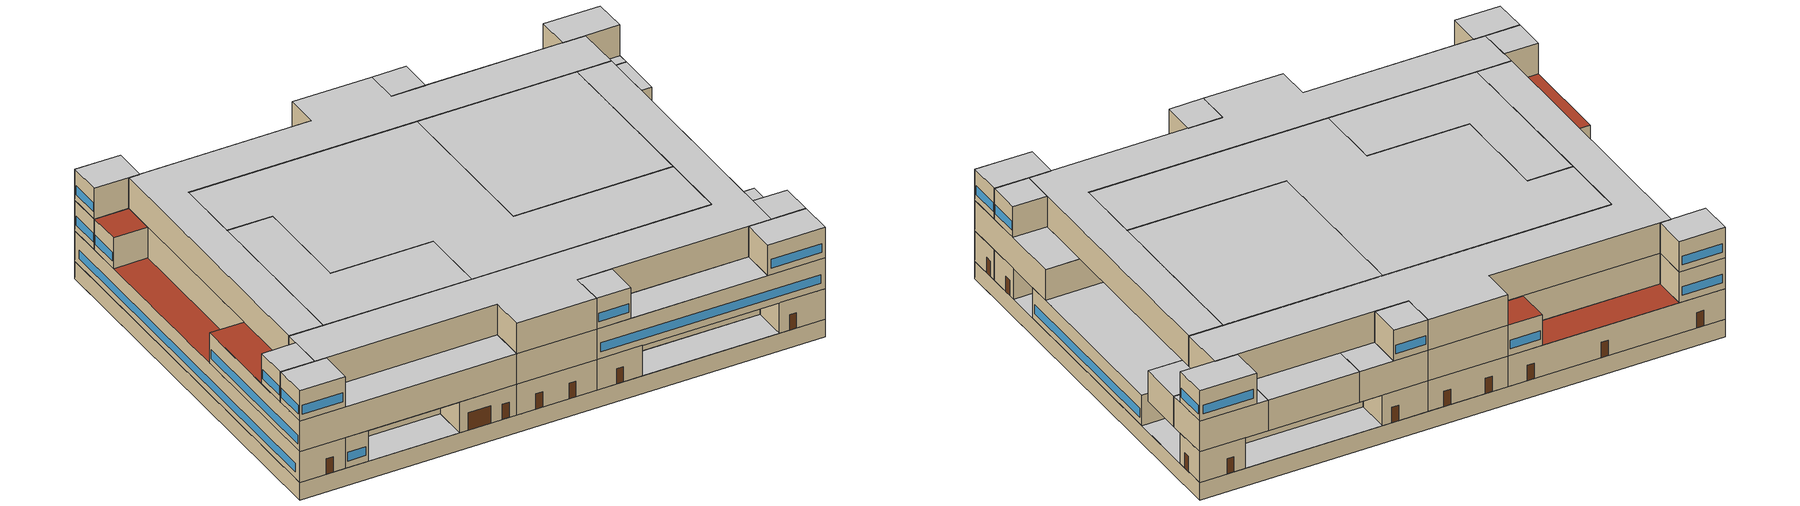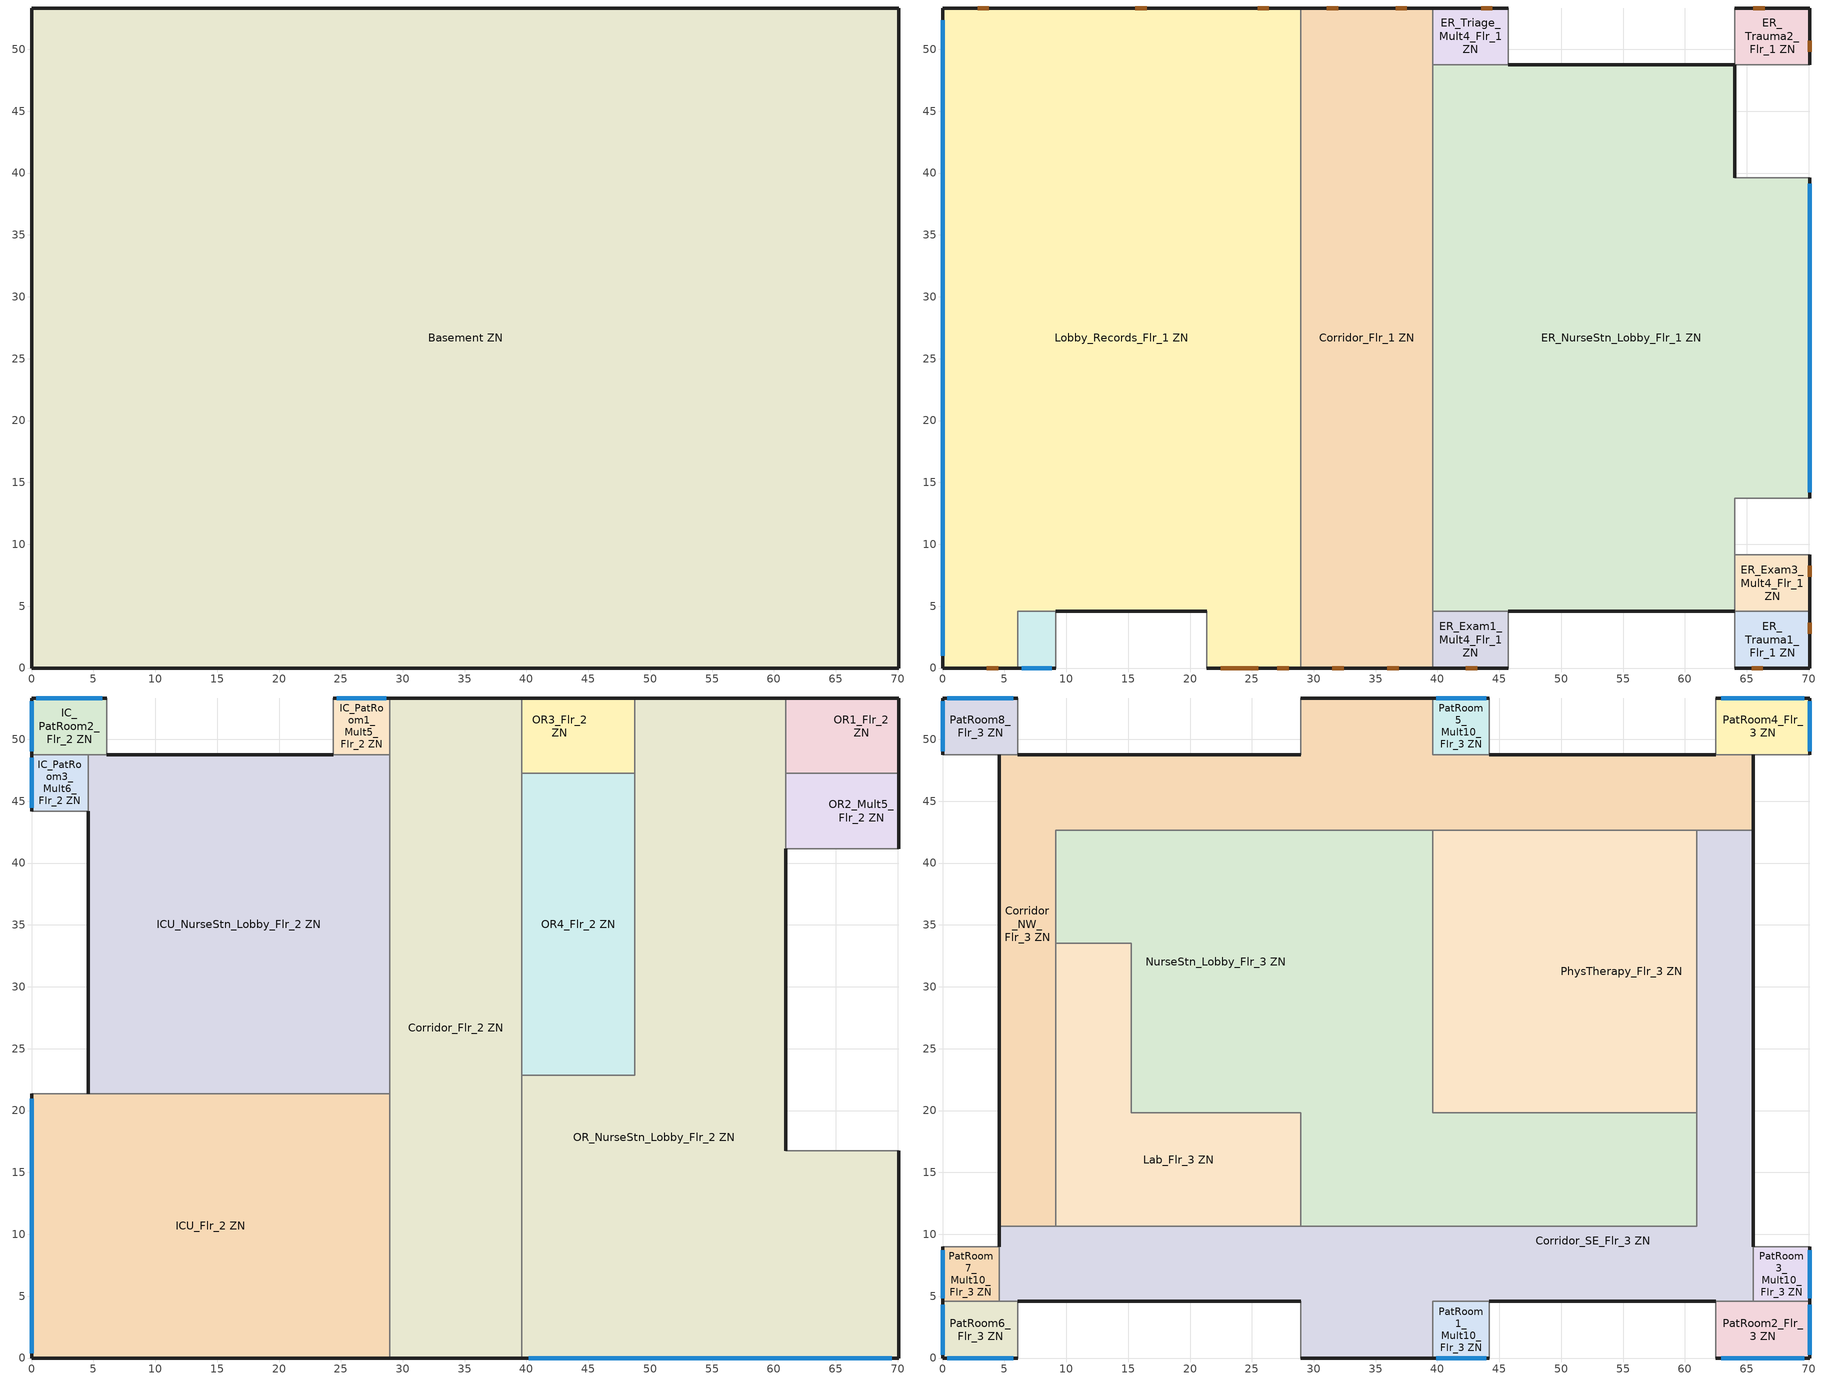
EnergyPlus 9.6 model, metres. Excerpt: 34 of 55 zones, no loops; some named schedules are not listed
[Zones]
Basement ZN
 floor ground (Basement Floor construction): 70.1,53.34 70.1,0 0,0 0,53.34 z-2.44
 wall ground (Basement Wall C-Factor 6.47 Height 2.44): 70.1,0 70.1,53.34 0,53.34 0,0 70.1,0 z-2.44:0
 ceiling adiabatic (Floor Adiabatic construction): 39.62,0 39.62,53.34 28.96,53.34 28.96,0 z0; 70.1,9.14 70.1,13.72 64.01,13.72 64.01,9.14 z0; 70.1,39.62 70.1,48.77 64.01,48.77 64.01,39.62 z0; 70.1,48.77 70.1,53.34 64.01,53.34 64.01,48.77 z0; 64.01,48.77 64.01,53.34 45.72,53.34 45.72,48.77 z0; 45.72,48.77 45.72,53.34 39.62,53.34 39.62,48.77 z0; 28.96,0 28.96,53.34 0,53.34 0,0 6.1,0 6.1,4.57 21.34,4.57 21.34,0 z0; 9.14,0 9.14,4.57 6.1,4.57 6.1,0 z0; 21.34,0 21.34,4.57 9.14,4.57 9.14,0 z0; 64.01,4.57 64.01,13.72 70.1,13.72 70.1,39.62 64.01,39.62 64.01,48.77 39.62,48.77 39.62,4.57 z0; 45.72,0 45.72,4.57 39.62,4.57 39.62,0 z0; 64.01,0 64.01,4.57 45.72,4.57 45.72,0 z0; 70.1,0 70.1,4.57 64.01,4.57 64.01,0 z0; 70.1,4.57 70.1,9.14 64.01,9.14 64.01,4.57 z0
Corridor_Flr_1 ZN
 floor adiabatic (Floor Adiabatic construction): 39.62,53.34 39.62,0 28.96,0 28.96,53.34 z0
 wall outside (Typical Insulated Exterior Mass Wall R-8.13): 39.62,53.34 28.96,53.34 / 28.96,0 39.62,0 z0:4.27
 wall to Lobby_Records_Flr_1 ZN (Typical Interior Wall): 28.96,53.34 28.96,15.24 28.96,0 z0:4.27
 wall to ER_Exam1_Mult4_Flr_1 ZN (Typical Interior Wall): 39.62,0 39.62,4.57 z0:4.27
 wall to ER_Triage_Mult4_Flr_1 ZN (Typical Interior Wall): 39.62,48.77 39.62,53.34 z0:4.27
 wall to ER_NurseStn_Lobby_Flr_1 ZN (Typical Interior Wall): 39.62,4.57 39.62,48.77 z0:4.27
 door (Typical Insulated Metal Door R-1.43): 37.53,53.34 36.62,53.34 / 31.97,53.34 31.05,53.34 / 31.5,0 32.41,0 / 35.95,0 36.87,0 z0:2.13
ER_Exam1_Mult4_Flr_1 ZN
 floor adiabatic (Floor Adiabatic construction): 45.72,4.57 45.72,0 39.62,0 39.62,4.57 z0
 wall outside (Typical Insulated Exterior Mass Wall R-8.13): 39.62,0 45.72,0 z0:4.27
 wall adiabatic (Wall Adiabatic construction): 45.72,0 45.72,4.57 z0:4.27
 wall to ER_NurseStn_Lobby_Flr_1 ZN (Typical Interior Wall): 45.72,4.57 39.62,4.57 z0:4.27
 door (Typical Insulated Metal Door R-1.43): 42.29,0 43.2,0 z0:2.13
ER_Exam3_Mult4_Flr_1 ZN
 floor adiabatic (Floor Adiabatic construction): 70.1,9.14 70.1,4.57 64.01,4.57 64.01,9.14 z0
 wall outside (Typical Insulated Exterior Mass Wall R-8.13): 70.1,4.57 70.1,9.14 z0:4.27
 wall adiabatic (Wall Adiabatic construction): 70.1,9.14 64.01,9.14 z0:4.27
 wall to ER_Trauma1_Flr_1 ZN (Typical Interior Wall): 64.01,4.57 70.1,4.57 z0:4.27
 wall to ER_NurseStn_Lobby_Flr_1 ZN (Typical Interior Wall): 64.01,9.14 64.01,4.57 z0:4.27
 door (Typical Insulated Metal Door R-1.43): 70.1,7.36 70.1,8.27 z0:2.13
ER_NurseStn_Lobby_Flr_1 ZN
 floor adiabatic (Floor Adiabatic construction): 64.01,48.77 64.01,39.62 70.1,39.62 70.1,13.72 64.01,13.72 64.01,4.57 39.62,4.57 39.62,48.77 z0
 wall outside (Typical Insulated Exterior Mass Wall R-8.13): 70.1,13.72 70.1,39.62 / 64.01,39.62 64.01,48.77 45.72,48.77 / 45.72,4.57 64.01,4.57 z0:4.27
 wall to ER_Triage_Mult4_Flr_1 ZN (Typical Interior Wall): 45.72,48.77 39.62,48.77 z0:4.27
 wall adiabatic (Wall Adiabatic construction): 70.1,39.62 64.01,39.62 / 64.01,9.14 64.01,13.72 70.1,13.72 z0:4.27
 window (U 0.62 SHGC 0.25 Dbl Ref-C-H Clr 6mm/6mm Air): 70.1,14.2 70.1,39.14 z0.91:2.13
 ceiling adiabatic (Floor Adiabatic construction): 70.1,16.76 70.1,39.62 64.01,39.62 64.01,41.15 60.96,41.15 60.96,16.76 z4.27
ER_Trauma1_Flr_1 ZN
 floor adiabatic (Floor Adiabatic construction): 70.1,4.57 70.1,0 64.01,0 64.01,4.57 z0
 wall outside (Typical Insulated Exterior Mass Wall R-8.13): 64.01,0 70.1,0 70.1,4.57 z0:4.27
 wall adiabatic (Wall Adiabatic construction): 64.01,4.57 64.01,0 z0:4.27
 door (Typical Insulated Metal Door R-1.43): 70.1,2.76 70.1,3.67 / 65.38,0 66.29,0 z0:2.13
ER_Trauma2_Flr_1 ZN
 floor adiabatic (Floor Adiabatic construction): 70.1,53.34 70.1,48.77 64.01,48.77 64.01,53.34 z0
 wall outside (Typical Insulated Exterior Mass Wall R-8.13): 70.1,48.77 70.1,53.34 64.01,53.34 z0:4.27
 wall adiabatic (Wall Adiabatic construction): 64.01,53.34 64.01,48.77 70.1,48.77 z0:4.27
 door (Typical Insulated Metal Door R-1.43): 70.1,49.79 70.1,50.7 / 66.43,53.34 65.52,53.34 z0:2.13
ER_Triage_Mult4_Flr_1 ZN
 floor adiabatic (Floor Adiabatic construction): 45.72,53.34 45.72,48.77 39.62,48.77 39.62,53.34 z0
 wall outside (Typical Insulated Exterior Mass Wall R-8.13): 45.72,53.34 39.62,53.34 z0:4.27
 wall adiabatic (Wall Adiabatic construction): 45.72,48.77 45.72,53.34 z0:4.27
 door (Typical Insulated Metal Door R-1.43): 44.45,53.34 43.53,53.34 z0:2.13
Lobby_Records_Flr_1 ZN
 floor adiabatic (Floor Adiabatic construction): 28.96,53.34 28.96,0 21.34,0 21.34,4.57 6.1,4.57 6.1,0 0,0 0,53.34 z0
 wall outside (Typical Insulated Exterior Mass Wall R-8.13): 21.34,0 28.96,0 / 28.96,53.34 0,53.34 0,0 6.1,0 / 9.14,4.57 21.34,4.57 z0:4.27
 wall to Office1_Mult4_Flr_1 ZN (Typical Interior Wall): 6.1,0 6.1,4.57 9.14,4.57 z0:4.27
 wall adiabatic (Wall Adiabatic construction): 21.34,4.57 21.34,0 z0:4.27
 window (U 0.62 SHGC 0.25 Dbl Ref-C-H Clr 6mm/6mm Air): 0,52.34 0,1 z0.91:2.13
 door (Typical Insulated Metal Door R-1.43): 3.59,0 4.5,0 / 27.05,0 27.97,0 / 26.37,53.34 25.46,53.34 / 16.51,53.34 15.59,53.34 / 3.75,53.34 2.84,53.34 z0:2.13
 door (Typical Overhead Door R-0.86): 22.48,0 25.53,0 z0:2.44
 roof outside (Typical IEAD Roof - Highly Reflective R-20.83): 4.57,21.34 4.57,44.2 0,44.2 0,21.34 z4.27; 24.38,48.77 24.38,53.34 6.1,53.34 6.1,48.77 z4.27
Office1_Mult4_Flr_1 ZN
 floor adiabatic (Floor Adiabatic construction): 9.14,4.57 9.14,0 6.1,0 6.1,4.57 z0
 wall outside (Typical Insulated Exterior Mass Wall R-8.13): 6.1,0 9.14,0 z0:4.27
 wall adiabatic (Wall Adiabatic construction): 9.14,0 9.14,4.57 z0:4.27
 window (U 0.62 SHGC 0.25 Dbl Ref-C-H Clr 6mm/6mm Air): 6.41,0 8.84,0 z0.91:2.13
Corridor_Flr_2 ZN
 floor to Corridor_Flr_1 ZN (Typical Interior Floor): 39.62,53.34 39.62,0 28.96,0 28.96,53.34 z4.27
 wall outside (Typical Insulated Exterior Mass Wall R-8.13): 39.62,53.34 28.96,53.34 / 28.96,0 39.62,0 z4.27:8.54
 wall to OR4_Flr_2 ZN (Typical Interior Wall): 39.62,22.86 39.62,47.24 z4.27:8.54
 wall to IC_PatRoom1_Mult5_Flr_2 ZN (Typical Interior Wall): 28.96,53.34 28.96,48.77 z4.27:8.54
 wall to OR_NurseStn_Lobby_Flr_2 ZN (Typical Interior Wall): 39.62,0 39.62,22.86 z4.27:8.54
 wall to OR3_Flr_2 ZN (Typical Interior Wall): 39.62,47.24 39.62,53.34 z4.27:8.54
 wall to ICU_NurseStn_Lobby_Flr_2 ZN (Typical Interior Wall): 28.96,48.77 28.96,21.34 z4.27:8.54
 wall to ICU_Flr_2 ZN (Typical Interior Wall): 28.96,21.34 28.96,0 z4.27:8.54
ICU_Flr_2 ZN
 floor to Office1_Mult4_Flr_1 ZN (Typical Interior Floor): 9.14,4.57 9.14,0 6.1,0 6.1,4.57 z4.27
 floor adiabatic (Floor Adiabatic construction): 21.34,4.57 21.34,0 9.14,0 9.14,4.57 z4.27
 floor to Lobby_Records_Flr_1 ZN (Typical Interior Floor): 28.96,21.34 28.96,0 21.34,0 21.34,4.57 6.1,4.57 6.1,0 0,0 0,21.34 z4.27
 wall outside (Typical Insulated Exterior Mass Wall R-8.13): 0,21.34 0,0 28.96,0 z4.27:8.54
 wall to ICU_NurseStn_Lobby_Flr_2 ZN (Typical Interior Wall): 28.96,21.34 4.57,21.34 z4.27:8.54
 wall adiabatic (Wall Adiabatic construction): 4.57,21.34 0,21.34 z4.27:8.54
 window (U 0.62 SHGC 0.25 Dbl Ref-C-H Clr 6mm/6mm Air): 0,20.94 0,0.4 z5.18:6.4
 ceiling adiabatic (Floor Adiabatic construction): 28.96,0 28.96,4.57 6.1,4.57 6.1,0 z8.54
 roof outside (Typical IEAD Roof - Highly Reflective R-20.83): 4.57,8.99 4.57,21.34 0,21.34 0,8.99 z8.54
ICU_NurseStn_Lobby_Flr_2 ZN
 floor to Lobby_Records_Flr_1 ZN (Typical Interior Floor): 28.96,48.77 28.96,21.34 4.57,21.34 4.57,48.77 z4.27
 wall outside (Typical Insulated Exterior Mass Wall R-8.13): 24.38,48.77 6.1,48.77 / 4.57,44.2 4.57,21.34 z4.27:8.54
 wall to IC_PatRoom1_Mult5_Flr_2 ZN (Typical Interior Wall): 28.96,48.77 24.38,48.77 z4.27:8.54
 wall to IC_PatRoom3_Mult6_Flr_2 ZN (Typical Interior Wall): 4.57,48.77 4.57,44.2 z4.27:8.54
 wall to IC_PatRoom2_Flr_2 ZN (Typical Interior Wall): 6.1,48.77 4.57,48.77 z4.27:8.54
IC_PatRoom1_Mult5_Flr_2 ZN
 floor to Lobby_Records_Flr_1 ZN (Typical Interior Floor): 28.96,53.34 28.96,48.77 24.38,48.77 24.38,53.34 z4.27
 wall outside (Typical Insulated Exterior Mass Wall R-8.13): 28.96,53.34 24.38,53.34 z4.27:8.54
 wall adiabatic (Wall Adiabatic construction): 24.38,53.34 24.38,48.77 z4.27:8.54
 window (U 0.62 SHGC 0.25 Dbl Ref-C-H Clr 6mm/6mm Air): 28.68,53.34 24.66,53.34 z5.18:6.4
 roof outside (Typical IEAD Roof - Highly Reflective R-20.83): 28.96,48.77 28.96,53.34 24.38,53.34 24.38,48.77 z8.54
IC_PatRoom2_Flr_2 ZN
 floor to Lobby_Records_Flr_1 ZN (Typical Interior Floor): 6.1,53.34 6.1,48.77 0,48.77 0,53.34 z4.27
 wall outside (Typical Insulated Exterior Mass Wall R-8.13): 6.1,53.34 0,53.34 0,48.77 z4.27:8.54
 wall adiabatic (Wall Adiabatic construction): 6.1,48.77 6.1,53.34 z4.27:8.54
 wall to IC_PatRoom3_Mult6_Flr_2 ZN (Typical Interior Wall): 0,48.77 4.57,48.77 z4.27:8.54
 window (U 0.62 SHGC 0.25 Dbl Ref-C-H Clr 6mm/6mm Air): 5.73,53.34 0.37,53.34 / 0,53.07 0,49.04 z5.18:6.4
IC_PatRoom3_Mult6_Flr_2 ZN
 floor to Lobby_Records_Flr_1 ZN (Typical Interior Floor): 4.57,48.77 4.57,44.2 0,44.2 0,48.77 z4.27
 wall outside (Typical Insulated Exterior Mass Wall R-8.13): 0,48.77 0,44.2 z4.27:8.54
 wall adiabatic (Wall Adiabatic construction): 0,44.2 4.57,44.2 z4.27:8.54
 window (U 0.62 SHGC 0.25 Dbl Ref-C-H Clr 6mm/6mm Air): 0,48.49 0,44.47 z5.18:6.4
 roof outside (Typical IEAD Roof - Highly Reflective R-20.83): 4.57,44.2 4.57,48.77 0,48.77 0,44.2 z8.54
OR1_Flr_2 ZN
 floor to ER_Trauma2_Flr_1 ZN (Typical Interior Floor): 70.1,53.34 70.1,48.77 64.01,48.77 64.01,53.34 z4.27
 floor adiabatic (Floor Adiabatic construction): 70.1,48.77 70.1,47.24 64.01,47.24 64.01,48.77 z4.27; 64.01,53.34 64.01,48.77 60.96,48.77 60.96,53.34 z4.27
 floor to ER_NurseStn_Lobby_Flr_1 ZN (Typical Interior Floor): 64.01,48.77 64.01,47.24 60.96,47.24 60.96,48.77 z4.27
 wall outside (Typical Insulated Exterior Mass Wall R-8.13): 70.1,47.24 70.1,53.34 60.96,53.34 z4.27:8.54
 wall to OR2_Mult5_Flr_2 ZN (Typical Interior Wall): 60.96,47.24 70.1,47.24 z4.27:8.54
 wall to OR_NurseStn_Lobby_Flr_2 ZN (Typical Interior Wall): 60.96,53.34 60.96,47.24 z4.27:8.54
 ceiling adiabatic (Floor Adiabatic construction): 70.1,47.24 70.1,48.77 65.53,48.77 65.53,47.24 z8.54; 62.48,48.77 62.48,53.34 60.96,53.34 60.96,48.77 z8.54
OR2_Mult5_Flr_2 ZN
 floor to ER_NurseStn_Lobby_Flr_1 ZN (Typical Interior Floor): 64.01,47.24 64.01,41.15 60.96,41.15 60.96,47.24 z4.27
 floor adiabatic (Floor Adiabatic construction): 70.1,47.24 70.1,41.15 64.01,41.15 64.01,47.24 z4.27
 wall outside (Typical Insulated Exterior Mass Wall R-8.13): 70.1,41.15 70.1,47.24 z4.27:8.54
 wall adiabatic (Wall Adiabatic construction): 60.96,41.15 70.1,41.15 z4.27:8.54
 wall to OR_NurseStn_Lobby_Flr_2 ZN (Typical Interior Wall): 60.96,47.24 60.96,41.15 z4.27:8.54
 ceiling adiabatic (Floor Adiabatic construction): 70.1,41.15 70.1,47.24 65.53,47.24 65.53,41.15 z8.54
OR3_Flr_2 ZN
 floor to ER_Triage_Mult4_Flr_1 ZN (Typical Interior Floor): 45.72,53.34 45.72,48.77 39.62,48.77 39.62,53.34 z4.27
 floor to ER_NurseStn_Lobby_Flr_1 ZN (Typical Interior Floor): 48.77,48.77 48.77,47.24 39.62,47.24 39.62,48.77 z4.27
 floor adiabatic (Floor Adiabatic construction): 48.77,53.34 48.77,48.77 45.72,48.77 45.72,53.34 z4.27
 wall outside (Typical Insulated Exterior Mass Wall R-8.13): 48.77,53.34 39.62,53.34 z4.27:8.54
 wall to OR_NurseStn_Lobby_Flr_2 ZN (Typical Interior Wall): 48.77,47.24 48.77,53.34 z4.27:8.54
 wall to OR4_Flr_2 ZN (Typical Interior Wall): 39.62,47.24 48.77,47.24 z4.27:8.54
 ceiling adiabatic (Floor Adiabatic construction): 48.77,48.77 48.77,53.34 44.2,53.34 44.2,48.77 z8.54
OR4_Flr_2 ZN
 floor to ER_NurseStn_Lobby_Flr_1 ZN (Typical Interior Floor): 48.77,47.24 48.77,22.86 39.62,22.86 39.62,47.24 z4.27
 wall to OR_NurseStn_Lobby_Flr_2 ZN (Typical Interior Wall): 39.62,22.86 48.77,22.86 48.77,47.24 z4.27:8.54
OR_NurseStn_Lobby_Flr_2 ZN
 floor to ER_Exam3_Mult4_Flr_1 ZN (Typical Interior Floor): 70.1,9.14 70.1,4.57 64.01,4.57 64.01,9.14 z4.27
 floor to ER_Trauma1_Flr_1 ZN (Typical Interior Floor): 70.1,4.57 70.1,0 64.01,0 64.01,4.57 z4.27
 floor to ER_NurseStn_Lobby_Flr_1 ZN (Typical Interior Floor): 60.96,48.77 60.96,16.76 70.1,16.76 70.1,13.72 64.01,13.72 64.01,4.57 39.62,4.57 39.62,22.86 48.77,22.86 48.77,48.77 z4.27
 floor adiabatic (Floor Adiabatic construction): 60.96,53.34 60.96,48.77 48.77,48.77 48.77,53.34 z4.27; 64.01,4.57 64.01,0 45.72,0 45.72,4.57 z4.27; 70.1,13.72 70.1,9.14 64.01,9.14 64.01,13.72 z4.27
 floor to ER_Exam1_Mult4_Flr_1 ZN (Typical Interior Floor): 45.72,4.57 45.72,0 39.62,0 39.62,4.57 z4.27
 wall outside (Typical Insulated Exterior Mass Wall R-8.13): 60.96,53.34 48.77,53.34 / 39.62,0 70.1,0 70.1,16.76 / 60.96,16.76 60.96,41.15 z4.27:8.54
 wall adiabatic (Wall Adiabatic construction): 70.1,16.76 60.96,16.76 z4.27:8.54
 window (U 0.62 SHGC 0.25 Dbl Ref-C-H Clr 6mm/6mm Air): 40.2,0 69.53,0 z5.18:6.4
 ceiling adiabatic (Floor Adiabatic construction): 62.48,0 62.48,4.57 44.2,4.57 44.2,0 z8.54; 70.1,8.99 70.1,16.76 65.53,16.76 65.53,8.99 z8.54; 60.96,48.77 60.96,53.34 48.77,53.34 48.77,48.77 z8.54
Corridor_NW_Flr_3 ZN
 floor to OR1_Flr_2 ZN (Typical Interior Floor): 65.53,48.77 65.53,47.24 60.96,47.24 60.96,48.77 z8.54
 floor to Corridor_Flr_2 ZN (Typical Interior Floor): 39.62,53.34 39.62,42.67 28.96,42.67 28.96,53.34 z8.54
 floor to OR4_Flr_2 ZN (Typical Interior Floor): 48.77,47.24 48.77,42.67 39.62,42.67 39.62,47.24 z8.54
 floor to ICU_NurseStn_Lobby_Flr_2 ZN (Typical Interior Floor): 28.96,48.77 28.96,42.67 9.14,42.67 9.14,21.34 4.57,21.34 4.57,48.77 z8.54
 floor to OR_NurseStn_Lobby_Flr_2 ZN (Typical Interior Floor): 60.96,48.77 60.96,42.67 48.77,42.67 48.77,48.77 z8.54
 floor to OR3_Flr_2 ZN (Typical Interior Floor): 48.77,48.77 48.77,47.24 39.62,47.24 39.62,48.77 z8.54
 floor to OR2_Mult5_Flr_2 ZN (Typical Interior Floor): 65.53,47.24 65.53,42.67 60.96,42.67 60.96,47.24 z8.54
 floor to ICU_Flr_2 ZN (Typical Interior Floor): 9.14,21.34 9.14,10.67 4.57,10.67 4.57,21.34 z8.54
 wall outside (Typical Insulated Exterior Mass Wall R-8.13): 39.62,53.34 28.96,53.34 / 4.57,48.77 4.57,10.67 / 65.53,42.67 65.53,48.77 / 28.96,48.77 6.1,48.77 / 62.48,48.77 44.2,48.77 z8.54:12.8
 wall to NurseStn_Lobby_Flr_3 ZN (Typical Interior Wall): 9.14,33.53 9.14,42.67 39.62,42.67 z8.54:12.8
 wall adiabatic (Wall Adiabatic construction): 28.96,53.34 28.96,48.77 z8.54:12.8
 wall to PatRoom5_Mult10_Flr_3 ZN (Typical Interior Wall): 44.2,48.77 39.62,48.77 39.62,53.34 z8.54:12.8
 wall to PatRoom8_Flr_3 ZN (Typical Interior Wall): 6.1,48.77 4.57,48.77 z8.54:12.8
 wall to PhysTherapy_Flr_3 ZN (Typical Interior Wall): 39.62,42.67 60.96,42.67 z8.54:12.8
 wall to Lab_Flr_3 ZN (Typical Interior Wall): 9.14,10.67 9.14,33.53 z8.54:12.8
 wall to Corridor_SE_Flr_3 ZN (Typical Interior Wall): 60.96,42.67 65.53,42.67 / 4.57,10.67 9.14,10.67 z8.54:12.8
 wall to PatRoom4_Flr_3 ZN (Typical Interior Wall): 65.53,48.77 62.48,48.77 z8.54:12.8
 ceiling to Corridor_NW_Flr_4 ZN (Typical Interior Ceiling): 9.14,10.67 9.14,42.67 65.53,42.67 65.53,48.77 39.62,48.77 39.62,53.34 28.96,53.34 28.96,48.77 4.57,48.77 4.57,10.67 z12.8
Corridor_SE_Flr_3 ZN
 floor to Corridor_Flr_2 ZN (Typical Interior Floor): 39.62,10.67 39.62,0 28.96,0 28.96,10.67 z8.54
 floor to OR2_Mult5_Flr_2 ZN (Typical Interior Floor): 65.53,42.67 65.53,41.15 60.96,41.15 60.96,42.67 z8.54
 floor adiabatic (Floor Adiabatic construction): 65.53,41.15 65.53,16.76 60.96,16.76 60.96,41.15 z8.54
 floor to OR_NurseStn_Lobby_Flr_2 ZN (Typical Interior Floor): 65.53,16.76 65.53,4.57 39.62,4.57 39.62,10.67 60.96,10.67 60.96,16.76 z8.54
 floor to ICU_Flr_2 ZN (Typical Interior Floor): 28.96,10.67 28.96,4.57 4.57,4.57 4.57,10.67 z8.54
 wall outside (Typical Insulated Exterior Mass Wall R-8.13): 28.96,0 39.62,0 / 4.57,10.67 4.57,8.99 / 44.2,4.57 62.48,4.57 / 65.53,8.99 65.53,42.67 / 6.1,4.57 28.96,4.57 z8.54:12.8
 wall to PatRoom3_Mult10_Flr_3 ZN (Typical Interior Wall): 65.53,4.57 65.53,8.99 z8.54:12.8
 wall to NurseStn_Lobby_Flr_3 ZN (Typical Interior Wall): 60.96,19.81 60.96,10.67 28.96,10.67 z8.54:12.8
 wall to PhysTherapy_Flr_3 ZN (Typical Interior Wall): 60.96,42.67 60.96,19.81 z8.54:12.8
 wall to PatRoom1_Mult10_Flr_3 ZN (Typical Interior Wall): 39.62,0 39.62,4.57 44.2,4.57 z8.54:12.8
 wall to Lab_Flr_3 ZN (Typical Interior Wall): 28.96,10.67 9.14,10.67 z8.54:12.8
 wall to PatRoom6_Flr_3 ZN (Typical Interior Wall): 4.57,4.57 6.1,4.57 z8.54:12.8
 wall to PatRoom7_Mult10_Flr_3 ZN (Typical Interior Wall): 4.57,8.99 4.57,4.57 z8.54:12.8
 wall adiabatic (Wall Adiabatic construction): 28.96,4.57 28.96,0 z8.54:12.8
 wall to PatRoom2_Flr_3 ZN (Typical Interior Wall): 62.48,4.57 65.53,4.57 z8.54:12.8
 ceiling to Corridor_SE_Flr_4 ZN (Typical Interior Ceiling): 39.62,0 39.62,4.57 65.53,4.57 65.53,42.67 60.96,42.67 60.96,10.67 4.57,10.67 4.57,4.57 28.96,4.57 28.96,0 z12.8
Lab_Flr_3 ZN
 floor to ICU_NurseStn_Lobby_Flr_2 ZN (Typical Interior Floor): 15.24,33.53 15.24,21.34 9.14,21.34 9.14,33.53 z8.54
 floor to ICU_Flr_2 ZN (Typical Interior Floor): 15.24,21.34 15.24,19.81 28.96,19.81 28.96,10.67 9.14,10.67 9.14,21.34 z8.54
 wall to NurseStn_Lobby_Flr_3 ZN (Typical Interior Wall): 28.96,10.67 28.96,19.81 15.24,19.81 15.24,33.53 9.14,33.53 z8.54:12.8
 ceiling to Lab_Flr_4 ZN (Typical Interior Ceiling): 28.96,10.67 28.96,19.81 15.24,19.81 15.24,33.53 9.14,33.53 9.14,10.67 z12.8
NurseStn_Lobby_Flr_3 ZN
 floor to Corridor_Flr_2 ZN (Typical Interior Floor): 39.62,42.67 39.62,10.67 28.96,10.67 28.96,42.67 z8.54
 floor to ICU_Flr_2 ZN (Typical Interior Floor): 28.96,21.34 28.96,19.81 15.24,19.81 15.24,21.34 z8.54
 floor to OR_NurseStn_Lobby_Flr_2 ZN (Typical Interior Floor): 60.96,19.81 60.96,10.67 39.62,10.67 39.62,19.81 z8.54
 floor to ICU_NurseStn_Lobby_Flr_2 ZN (Typical Interior Floor): 28.96,42.67 28.96,21.34 15.24,21.34 15.24,33.53 9.14,33.53 9.14,42.67 z8.54
 wall to PhysTherapy_Flr_3 ZN (Typical Interior Wall): 60.96,19.81 39.62,19.81 39.62,42.67 z8.54:12.8
 ceiling to NurseStn_Lobby_Flr_4 ZN (Typical Interior Ceiling): 60.96,10.67 60.96,19.81 39.62,19.81 39.62,42.67 9.14,42.67 9.14,33.53 15.24,33.53 15.24,19.81 28.96,19.81 28.96,10.67 z12.8
PatRoom1_Mult10_Flr_3 ZN
 floor to OR_NurseStn_Lobby_Flr_2 ZN (Typical Interior Floor): 44.2,4.57 44.2,0 39.62,0 39.62,4.57 z8.54
 wall outside (Typical Insulated Exterior Mass Wall R-9.62): 39.62,0 44.2,0 z8.54:12.8
 wall adiabatic (Wall Adiabatic construction): 44.2,0 44.2,4.57 z8.54:12.8
 window (U 0.62 SHGC 0.25 Dbl Ref-C-H Clr 6mm/6mm Air): 39.9,0 43.92,0 z9.45:10.67
 ceiling to PatRoom1_Mult10_Flr_4 ZN (Typical Interior Ceiling): 44.2,0 44.2,4.57 39.62,4.57 39.62,0 z12.8
PatRoom2_Flr_3 ZN
 floor to OR_NurseStn_Lobby_Flr_2 ZN (Typical Interior Floor): 70.1,4.57 70.1,0 62.48,0 62.48,4.57 z8.54
 wall outside (Typical Insulated Exterior Mass Wall R-9.62): 62.48,0 70.1,0 70.1,4.57 z8.54:12.8
 wall to PatRoom3_Mult10_Flr_3 ZN (Typical Interior Wall): 70.1,4.57 65.53,4.57 z8.54:12.8
 wall adiabatic (Wall Adiabatic construction): 62.48,4.57 62.48,0 z8.54:12.8
 window (U 0.62 SHGC 0.25 Dbl Ref-C-H Clr 6mm/6mm Air): 70.1,0.27 70.1,4.3 / 62.94,0 69.65,0 z9.45:10.67
 ceiling to PatRoom2_Flr_4 ZN (Typical Interior Ceiling): 70.1,0 70.1,4.57 62.48,4.57 62.48,0 z12.8
PatRoom3_Mult10_Flr_3 ZN
 floor to OR_NurseStn_Lobby_Flr_2 ZN (Typical Interior Floor): 70.1,8.99 70.1,4.57 65.53,4.57 65.53,8.99 z8.54
 wall outside (Typical Insulated Exterior Mass Wall R-9.62): 70.1,4.57 70.1,8.99 z8.54:12.8
 wall adiabatic (Wall Adiabatic construction): 70.1,8.99 65.53,8.99 z8.54:12.8
 window (U 0.62 SHGC 0.25 Dbl Ref-C-H Clr 6mm/6mm Air): 70.1,4.84 70.1,8.73 z9.45:10.67
 ceiling to PatRoom3_Mult10_Flr_4 ZN (Typical Interior Ceiling): 70.1,4.57 70.1,8.99 65.53,8.99 65.53,4.57 z12.8
PatRoom4_Flr_3 ZN
 floor to OR1_Flr_2 ZN (Typical Interior Floor): 70.1,53.34 70.1,48.77 62.48,48.77 62.48,53.34 z8.54
 wall outside (Typical Insulated Exterior Mass Wall R-9.62): 70.1,48.77 70.1,53.34 62.48,53.34 z8.54:12.8
 wall adiabatic (Wall Adiabatic construction): 65.53,48.77 70.1,48.77 / 62.48,53.34 62.48,48.77 z8.54:12.8
 window (U 0.62 SHGC 0.25 Dbl Ref-C-H Clr 6mm/6mm Air): 70.1,49.04 70.1,53.07 / 69.65,53.34 62.94,53.34 z9.45:10.67
 ceiling to PatRoom4_Flr_4 ZN (Typical Interior Ceiling): 70.1,48.77 70.1,53.34 62.48,53.34 62.48,48.77 z12.8
PatRoom5_Mult10_Flr_3 ZN
 floor to OR3_Flr_2 ZN (Typical Interior Floor): 44.2,53.34 44.2,48.77 39.62,48.77 39.62,53.34 z8.54
 wall outside (Typical Insulated Exterior Mass Wall R-9.62): 44.2,53.34 39.62,53.34 z8.54:12.8
 wall adiabatic (Wall Adiabatic construction): 44.2,48.77 44.2,53.34 z8.54:12.8
 window (U 0.62 SHGC 0.25 Dbl Ref-C-H Clr 6mm/6mm Air): 43.92,53.34 39.9,53.34 z9.45:10.67
 ceiling to PatRoom5_Mult10_Flr_4 ZN (Typical Interior Ceiling): 44.2,48.77 44.2,53.34 39.62,53.34 39.62,48.77 z12.8
PatRoom6_Flr_3 ZN
 floor to ICU_Flr_2 ZN (Typical Interior Floor): 6.1,4.57 6.1,0 0,0 0,4.57 z8.54
 wall outside (Typical Insulated Exterior Mass Wall R-9.62): 0,4.57 0,0 6.1,0 z8.54:12.8
 wall adiabatic (Wall Adiabatic construction): 6.1,0 6.1,4.57 z8.54:12.8
 wall to PatRoom7_Mult10_Flr_3 ZN (Typical Interior Wall): 4.57,4.57 0,4.57 z8.54:12.8
 window (U 0.62 SHGC 0.25 Dbl Ref-C-H Clr 6mm/6mm Air): 0.37,0 5.73,0 / 0,4.3 0,0.27 z9.45:10.67
 ceiling to PatRoom6_Flr_4 ZN (Typical Interior Ceiling): 6.1,0 6.1,4.57 0,4.57 0,0 z12.8
PatRoom7_Mult10_Flr_3 ZN
 floor to ICU_Flr_2 ZN (Typical Interior Floor): 4.57,8.99 4.57,4.57 0,4.57 0,8.99 z8.54
 wall outside (Typical Insulated Exterior Mass Wall R-9.62): 0,8.99 0,4.57 z8.54:12.8
 wall adiabatic (Wall Adiabatic construction): 4.57,8.99 0,8.99 z8.54:12.8
 window (U 0.62 SHGC 0.25 Dbl Ref-C-H Clr 6mm/6mm Air): 0,8.73 0,4.84 z9.45:10.67
 ceiling to PatRoom7_Mult10_Flr_4 ZN (Typical Interior Ceiling): 4.57,4.57 4.57,8.99 0,8.99 0,4.57 z12.8
PatRoom8_Flr_3 ZN
 floor to IC_PatRoom2_Flr_2 ZN (Typical Interior Floor): 6.1,53.34 6.1,48.77 0,48.77 0,53.34 z8.54
 wall outside (Typical Insulated Exterior Mass Wall R-9.62): 6.1,53.34 0,53.34 0,48.77 z8.54:12.8
 wall adiabatic (Wall Adiabatic construction): 6.1,48.77 6.1,53.34 / 0,48.77 4.57,48.77 z8.54:12.8
 window (U 0.62 SHGC 0.25 Dbl Ref-C-H Clr 6mm/6mm Air): 5.73,53.34 0.37,53.34 / 0,53.07 0,49.04 z9.45:10.67
 ceiling to PatRoom8_Flr_4 ZN (Typical Interior Ceiling): 6.1,48.77 6.1,53.34 0,53.34 0,48.77 z12.8
PhysTherapy_Flr_3 ZN
 floor to OR4_Flr_2 ZN (Typical Interior Floor): 48.77,42.67 48.77,22.86 39.62,22.86 39.62,42.67 z8.54
 floor to OR_NurseStn_Lobby_Flr_2 ZN (Typical Interior Floor): 60.96,42.67 60.96,19.81 39.62,19.81 39.62,22.86 48.77,22.86 48.77,42.67 z8.54
 ceiling to Radiology_Flr_4 ZN (Typical Interior Ceiling): 60.96,19.81 60.96,42.67 39.62,42.67 39.62,19.81 z12.8
[Building]
-Hospital-ASHRAE 169-2013-3B created: 2022-03-25 18:08:48 -0600: North Axis {deg}=270; Terrain=City
[Site:Location]
El Paso International Ap  Ut_TX_USA: Latitude {deg}=31.77; Longitude {deg}=-106.5; Time Zone {hr}=-7; Elevation {m}=1186
[Site:GroundTemperature:FCfactorMethod]
January Ground Temperature {C}=18.3; February Ground Temperature {C}=11.2; March Ground Temperature {C}=6.8; April Ground Temperature {C}=8.1; May Ground Temperature {C}=10.3; June Ground Temperature {C}=12.5; July Ground Temperature {C}=19.2; August Ground Temperature {C}=23.8; September Ground Temperature {C}=27.9; October Ground Temperature {C}=27.5; November Ground Temperature {C}=26.3; December Ground Temperature {C}=23.4
[Site:WaterMainsTemperature]
Calculation Method=Correlation; Annual Average Outdoor Air Temperature {C}=17.9417; Maximum Difference In Monthly Average Outdoor Air Temperatures {deltaC}=21.1
[SizingPeriod:DesignDay] Day of Month=21; Dry-Bulb Temperature Range Modifier Type=DefaultMultipliers; Humidity Condition Type=Wetbulb; Barometric Pressure {Pa}=87865; Rain Indicator=No; Snow Indicator=No; Daylight Saving Time Indicator=No; Begin Environment Reset Mode=FullResetAtBeginEnvironment
Name | Month | Day Type | Maximum Dry-Bulb Temperature {C} | Daily Dry-Bulb Temperature Range {deltaC} | Wetbulb or DewPoint at Maximum Dry-Bulb {C} | Wind Speed {m/s} | Wind Direction {deg} | Solar Model Indicator | ASHRAE Clear Sky Optical Depth for Beam Irradiance (taub) | ASHRAE Clear Sky Optical Depth for Diffuse Irradiance (taud) | Sky Clearness
El Paso International Ap  Ut Ann Clg .4% Condns DB=>MWB | 7 | SummerDesignDay | 38.1 | 13 | 18.1 | 3.9 | 280 | ASHRAETau | 0.605 | 1.547
El Paso International Ap  Ut Ann Htg 99.6% Condns DB | 12 | WinterDesignDay | -5.2 | 0 | -5.2 | 2.2 | 20 | ASHRAEClearSky |  |  | 0
[Material]
Name | Roughness | Thickness {m} | Conductivity {W/m-K} | Density {kg/m3} | Specific Heat {J/kg-K} | Thermal Absorptance | Solar Absorptance | Visible Absorptance
1/2IN Gypsum | Smooth | 0.0127 | 0.16 | 784.9 | 830 | 0.9 | 0.4 | 0.4
100mm Normalweight concrete floor | MediumSmooth | 0.1016 | 2.31 | 2322 | 832 | 0.9 | 0.7 | 0.7
1IN Stucco | Smooth | 0.0253 | 0.6918 | 1858 | 837 | 0.9 | 0.7 | 0.92
8IN CONCRETE HW RefBldg | Rough | 0.2032 | 1.311 | 2240 | 836.8 | 0.9 | 0.7 | 0.7
F08 Metal surface; Metal Roof Surface | Smooth | 0.0008 | 45.28 | 7824 | 500 | 0.9 | 0.7 | 0.7
G01 13mm gypsum board | Smooth | 0.0127 | 0.16 | 800 | 1090 | 0.9 | 0.7 | 0.5
M10 200mm concrete block basement wall | MediumRough | 0.2032 | 1.326 | 1842 | 912 | 0.9 | 0.7 | 0.7
Roof Membrane - Highly Reflective | VeryRough | 0.0095 | 0.16 | 1121.29 | 1460 | 0.75 | 0.45 | 0.7
Std Wood 6inch | MediumSmooth | 0.15 | 0.12 | 540 | 1210 | 0.9 | 0.7 | 0.7
[Material:NoMass] Thermal Absorptance=0.9; Solar Absorptance=0.7
Name | Roughness | Thermal Resistance {m2-K/W} | Visible Absorptance
CP02 CARPET PAD; CP02 CARPET PAD 1 | VeryRough | 0.21648 | 0.8
Nonres_Floor_Insulation | MediumSmooth | 2.88292 | 0.7
Typical Insulation R-0.01 | Smooth | 0.001 | 0.7
Typical Insulation R-0.58 | Smooth | 0.101875 | 0.7
Typical Insulation R-19.72 | Smooth | 3.4722 | 0.7
Typical Insulation R-5.74 | Smooth | 1.01115 | 0.7
Typical Insulation R-7.23 | Smooth | 1.27273 | 0.7
[WindowMaterial:Gas]
AIR 6MM: Gas Type=Air; Thickness {m}=0.0063
[WindowMaterial:Glazing] Optical Data Type=SpectralAverage; Thickness {m}=0.006; Infrared Transmittance at Normal Incidence=0; Front Side Infrared Hemispherical Emissivity=0.84; Conductivity {W/m-K}=0.9; Dirt Correction Factor for Solar and Visible Transmittance=1; Solar Diffusing=No
Name | Solar Transmittance at Normal Incidence | Front Side Solar Reflectance at Normal Incidence | Back Side Solar Reflectance at Normal Incidence | Visible Transmittance at Normal Incidence | Front Side Visible Reflectance at Normal Incidence | Back Side Visible Reflectance at Normal Incidence | Back Side Infrared Hemispherical Emissivity
CLEAR 6MM | 0.775 | 0.071 | 0.071 | 0.881 | 0.08 | 0.08 | 0.84
REF C CLEAR HI 6MM | 0.2 | 0.16 | 0.39 | 0.22 | 0.17 | 0.35 | 0.55
[Construction]
Basement Floor construction: M10 200mm concrete block basement wall, CP02 CARPET PAD 1
Floor Adiabatic construction: CP02 CARPET PAD, 100mm Normalweight concrete floor, Nonres_Floor_Insulation
InteriorFurnishings: Std Wood 6inch
Typical IEAD Roof - Highly Reflective R-20.83: Roof Membrane - Highly Reflective, Typical Insulation R-19.72, Metal Roof Surface
Typical Insulated Exterior Mass Wall R-8.13: 1IN Stucco, 8IN CONCRETE HW RefBldg, Typical Insulation R-5.74, 1/2IN Gypsum
Typical Insulated Exterior Mass Wall R-9.62: 1IN Stucco, 8IN CONCRETE HW RefBldg, Typical Insulation R-7.23, 1/2IN Gypsum
Typical Insulated Metal Door R-1.43: F08 Metal surface, Typical Insulation R-0.58
Typical Interior Ceiling: CP02 CARPET PAD, 100mm Normalweight concrete floor
Typical Interior Floor: 100mm Normalweight concrete floor, CP02 CARPET PAD
Typical Interior Wall; Wall Adiabatic construction: G01 13mm gypsum board, G01 13mm gypsum board
Typical Overhead Door R-0.86: Typical Insulation R-0.01
U 0.62 SHGC 0.25 Dbl Ref-C-H Clr 6mm/6mm Air: REF C CLEAR HI 6MM, AIR 6MM, CLEAR 6MM
[Construction:CfactorUndergroundWall]
Basement Wall C-Factor 6.47 Height 2.44: C-Factor {W/m2-K}=6.47322; Height {m}=2.439
[Zone] Part of Total Floor Area=Yes
Name | Multiplier
Basement ZN; Corridor_Flr_1 ZN; Corridor_Flr_2 ZN; Corridor_NW_Flr_3 ZN; Corridor_SE_Flr_3 ZN; ER_NurseStn_Lobby_Flr_1 ZN; ER_Trauma1_Flr_1 ZN; ER_Trauma2_Flr_1 ZN; ICU_Flr_2 ZN; ICU_NurseStn_Lobby_Flr_2 ZN; IC_PatRoom2_Flr_2 ZN; Lab_Flr_3 ZN; Lobby_Records_Flr_1 ZN; NurseStn_Lobby_Flr_3 ZN; OR1_Flr_2 ZN; OR3_Flr_2 ZN; OR4_Flr_2 ZN; OR_NurseStn_Lobby_Flr_2 ZN; PatRoom2_Flr_3 ZN; PatRoom4_Flr_3 ZN; PatRoom6_Flr_3 ZN; PatRoom8_Flr_3 ZN; PhysTherapy_Flr_3 ZN | 1
ER_Exam1_Mult4_Flr_1 ZN; ER_Exam3_Mult4_Flr_1 ZN; ER_Triage_Mult4_Flr_1 ZN | 4
IC_PatRoom1_Mult5_Flr_2 ZN; Office1_Mult4_Flr_1 ZN; OR2_Mult5_Flr_2 ZN | 5
IC_PatRoom3_Mult6_Flr_2 ZN | 6
PatRoom1_Mult10_Flr_3 ZN; PatRoom3_Mult10_Flr_3 ZN; PatRoom5_Mult10_Flr_3 ZN; PatRoom7_Mult10_Flr_3 ZN | 10
[InternalMass] Construction=InteriorFurnishings
Name | Zone or ZoneList | Surface Area {m2}
Basement Mass | Basement ZN | 7478.69
Corridor_Flr_1 Mass | Corridor_Flr_1 ZN | 1138.06
Corridor_Flr_2 Mass | Corridor_Flr_2 ZN | 1138.06
Corridor_NW_Flr_3 Mass | Corridor_NW_Flr_3 ZN | 1133.42
Corridor_SE_Flr_3 Mass | Corridor_SE_Flr_3 ZN | 1133.42
ER_Exam1_Mult4_Flr_1 Mass | ER_Exam1_Mult4_Flr_1 ZN | 55.7418
ER_Exam3_Mult4_Flr_1 Mass | ER_Exam3_Mult4_Flr_1 ZN | 55.7418
ER_NurseStn_Lobby_Flr_1 Mass | ER_NurseStn_Lobby_Flr_1 ZN | 2471.22
ER_Trauma1_Flr_1 Mass | ER_Trauma1_Flr_1 ZN | 55.7418
ER_Trauma2_Flr_1 Mass | ER_Trauma2_Flr_1 ZN | 55.7418
ER_Triage_Mult4_Flr_1 Mass | ER_Triage_Mult4_Flr_1 ZN | 55.7418
ICU_Flr_2 Mass | ICU_Flr_2 ZN | 1235.93
ICU_NurseStn_Lobby_Flr_2 Mass | ICU_NurseStn_Lobby_Flr_2 ZN | 1337.54
IC_PatRoom1_Mult5_Flr_2 Mass | IC_PatRoom1_Mult5_Flr_2 ZN | 41.8064
IC_PatRoom2_Flr_2 Mass | IC_PatRoom2_Flr_2 ZN | 55.7418
IC_PatRoom3_Mult6_Flr_2 Mass | IC_PatRoom3_Mult6_Flr_2 ZN | 41.8064
Lab_Flr_3 Mass | Lab_Flr_3 ZN | 529.547
Lobby_Records_Flr_1 Mass | Lobby_Records_Flr_1 ZN | 2949.62
NurseStn_Lobby_Flr_3 Mass | NurseStn_Lobby_Flr_3 ZN | 1811.61
Office1_Mult4_Flr_1 Mass | Office1_Mult4_Flr_1 ZN | 27.8709
OR1_Flr_2 Mass | OR1_Flr_2 ZN | 111.484
OR2_Mult5_Flr_2 Mass | OR2_Mult5_Flr_2 ZN | 111.484
OR3_Flr_2 Mass | OR3_Flr_2 ZN | 111.484
OR4_Flr_2 Mass | OR4_Flr_2 ZN | 445.935
OR_NurseStn_Lobby_Flr_2 Mass | OR_NurseStn_Lobby_Flr_2 ZN | 2025.29
PatRoom1_Mult10_Flr_3 Mass | PatRoom1_Mult10_Flr_3 ZN | 41.8064
PatRoom2_Flr_3 Mass | PatRoom2_Flr_3 ZN | 69.67728
PatRoom3_Mult10_Flr_3 Mass | PatRoom3_Mult10_Flr_3 ZN | 40.41648
PatRoom4_Flr_3 Mass | PatRoom4_Flr_3 ZN | 69.67728
PatRoom5_Mult10_Flr_3 Mass | PatRoom5_Mult10_Flr_3 ZN | 41.8064
PatRoom6_Flr_3 Mass | PatRoom6_Flr_3 ZN | 55.7418
PatRoom7_Mult10_Flr_3 Mass | PatRoom7_Mult10_Flr_3 ZN | 40.41648
PatRoom8_Flr_3 Mass | PatRoom8_Flr_3 ZN | 55.7418
PhysTherapy_Flr_3 Mass | PhysTherapy_Flr_3 ZN | 975.482
[ZoneInfiltration:DesignFlowRate] Schedule=Hospital INFIL_SCH_PNNL; Design Flow Rate Calculation Method=Flow/ExteriorArea; Constant Term Coefficient=0; Temperature Term Coefficient=0; Velocity Term Coefficient=0.224; Velocity Squared Term Coefficient=0
Name | Zone or ZoneList | Flow per Exterior Surface Area {m3/s-m2}
Corridor_Flr_1 Infiltration | Corridor_Flr_1 ZN | 0.000569573
Corridor_Flr_2 Infiltration | Corridor_Flr_2 ZN | 0.000569573
Corridor_NW_Flr_3 Infiltration | Corridor_NW_Flr_3 ZN | 0.000569573
Corridor_SE_Flr_3 Infiltration | Corridor_SE_Flr_3 ZN | 0.000569573
ER_Exam1_Mult4_Flr_1 Infiltration | ER_Exam1_Mult4_Flr_1 ZN | 0.000569573
ER_Exam3_Mult4_Flr_1 Infiltration | ER_Exam3_Mult4_Flr_1 ZN | 0.000569573
ER_NurseStn_Lobby_Flr_1 Infiltration | ER_NurseStn_Lobby_Flr_1 ZN | 0.000569573
ER_Trauma1_Flr_1 Infiltration | ER_Trauma1_Flr_1 ZN | 0.000569573
ER_Trauma2_Flr_1 Infiltration | ER_Trauma2_Flr_1 ZN | 0.000569573
ER_Triage_Mult4_Flr_1 Infiltration | ER_Triage_Mult4_Flr_1 ZN | 0.000569573
ICU_Flr_2 Infiltration | ICU_Flr_2 ZN | 0.000450969
ICU_NurseStn_Lobby_Flr_2 Infiltration | ICU_NurseStn_Lobby_Flr_2 ZN | 0.000569573
IC_PatRoom1_Mult5_Flr_2 Infiltration | IC_PatRoom1_Mult5_Flr_2 ZN | 0.000275003
IC_PatRoom2_Flr_2 Infiltration | IC_PatRoom2_Flr_2 ZN | 0.000569573
IC_PatRoom3_Mult6_Flr_2 Infiltration | IC_PatRoom3_Mult6_Flr_2 ZN | 0.000275003
Lobby_Records_Flr_1 Infiltration | Lobby_Records_Flr_1 ZN | 0.000404732
Office1_Mult4_Flr_1 Infiltration | Office1_Mult4_Flr_1 ZN | 0.000569573
OR1_Flr_2 Infiltration | OR1_Flr_2 ZN | 0.000569573
OR2_Mult5_Flr_2 Infiltration | OR2_Mult5_Flr_2 ZN | 0.000569573
OR3_Flr_2 Infiltration | OR3_Flr_2 ZN | 0.000569573
OR_NurseStn_Lobby_Flr_2 Infiltration | OR_NurseStn_Lobby_Flr_2 ZN | 0.000569573
PatRoom1_Mult10_Flr_3 Infiltration | PatRoom1_Mult10_Flr_3 ZN | 0.000569573
PatRoom2_Flr_3 Infiltration | PatRoom2_Flr_3 ZN | 0.000569573
PatRoom3_Mult10_Flr_3 Infiltration | PatRoom3_Mult10_Flr_3 ZN | 0.000569573
PatRoom4_Flr_3 Infiltration | PatRoom4_Flr_3 ZN | 0.000569573
PatRoom5_Mult10_Flr_3 Infiltration | PatRoom5_Mult10_Flr_3 ZN | 0.000569573
PatRoom6_Flr_3 Infiltration | PatRoom6_Flr_3 ZN | 0.000569573
PatRoom7_Mult10_Flr_3 Infiltration | PatRoom7_Mult10_Flr_3 ZN | 0.000569573
PatRoom8_Flr_3 Infiltration | PatRoom8_Flr_3 ZN | 0.000569573
[Daylighting:Controls]
Lobby_Records_Flr_1 ZN DaylightingControls: Zone or Space=Lobby_Records_Flr_1 ZN; Lighting Control Type=Stepped; Minimum Input Power Fraction for Continuous or ContinuousOff Dimming Control=0.3; Minimum Light Output Fraction for Continuous or ContinuousOff Dimming Control=0.2; Number of Stepped Control Steps=3; Probability Lighting will be Reset When Needed in Manual Stepped Control=1; Glare Calculation Daylighting Reference Point=Lobby_Records_Flr_1 Daylt Sensor 1; Glare Calculation Azimuth Angle of View Direction Clockwise from Zone y-Axis {deg}=-0; Maximum Allowable Discomfort Glare Index=22; Daylighting Reference Point Name 1=Lobby_Records_Flr_1 Daylt Sensor 1; Fraction of Lights Controlled by Reference Point 1=0.076; Illuminance Setpoint at Reference Point 1 {lux}=269
[AvailabilityManager:NightCycle] Applicability Schedule=Always On Discrete; Fan Schedule=Hospital HVACOperationSchd; Control Type=CycleOnAny; Thermostat Tolerance {deltaC}=1; Cycling Run Time Control Type=FixedRunTime
Name | Cycling Run Time {s}
Availability Manager Night Cycle 8 | 3600
Availability Manager Night Cycle 1; Availability Manager Night Cycle 6; Availability Manager Night Cycle 2; Availability Manager Night Cycle 4; Availability Manager Night Cycle 7; Availability Manager Night Cycle 3; Availability Manager Night Cycle 5 | 1800
[AvailabilityManager:Scheduled] Schedule=Always On Discrete
CAV_KITCHEN OA System Availability Manager; VAV_1 OA System Availability Manager; VAV_2 OA System Availability Manager; VAV_ER OA System Availability Manager; VAV_ICU OA System Availability Manager; VAV_LABS OA System Availability Manager; VAV_OR OA System Availability Manager; VAV_PATRMS OA System Availability Manager
[SetpointManager:MixedAir] Control Variable=Temperature
Name | Setpoint Node or NodeList
VAV_ER Electric Steam Humidifier Outlet Air Node OS Default SPM | VAV_ER Electric Steam Humidifier Outlet Air Node
VAV_ICU Electric Steam Humidifier Outlet Air Node OS Default SPM | VAV_ICU Electric Steam Humidifier Outlet Air Node
VAV_LABS Electric Steam Humidifier Outlet Air Node OS Default SPM | VAV_LABS Electric Steam Humidifier Outlet Air Node
VAV_OR Electric Steam Humidifier Outlet Air Node OS Default SPM | VAV_OR Electric Steam Humidifier Outlet Air Node
VAV_PATRMS Electric Steam Humidifier Outlet Air Node OS Default SPM | VAV_PATRMS Electric Steam Humidifier Outlet Air Node
[SetpointManager:OutdoorAirReset] Control Variable=Temperature; Setpoint at Outdoor Low Temperature {C}=15.5556; Outdoor Low Temperature {C}=10; Setpoint at Outdoor High Temperature {C}=12.7778; Outdoor High Temperature {C}=21.1111
Name | Setpoint Node or NodeList
VAV_ER Fan Outlet Air Node OS Default SPM | VAV_ER Fan Outlet Air Node
VAV_ER SAT Reset | VAV_ER Supply Outlet Node
VAV_ICU Fan Outlet Air Node OS Default SPM | VAV_ICU Fan Outlet Air Node
VAV_ICU SAT Reset | VAV_ICU Supply Outlet Node
VAV_LABS Fan Outlet Air Node OS Default SPM | VAV_LABS Fan Outlet Air Node
VAV_LABS SAT Reset | VAV_LABS Supply Outlet Node
VAV_OR Fan Outlet Air Node OS Default SPM | VAV_OR Fan Outlet Air Node
VAV_OR SAT Reset | VAV_OR Supply Outlet Node
VAV_PATRMS Fan Outlet Air Node OS Default SPM | VAV_PATRMS Fan Outlet Air Node
[Exterior:Lights]
NonDimming Exterior Lights Def: Schedule=Hospital Exterior_Lgt_ALWAYS_ON; Design Level {W}=13506; Control Option=AstronomicalClock
[Exterior:FuelEquipment] Fuel Use Type=Electricity
Name | Schedule | Design Level {W}
Fuel equipment 1 | Hospital BLDG_ELEVATORS | 162963
Fuel equipment 2 | Hospital ELEV_LIGHT_FAN_SCH_ADD_DF | 847.2
[Schedule:Day:Interval]
Hospital BLDG_ELEVATORS Default; Hospital ELEV_LIGHT_FAN_SCH_ADD_DF Default: No, 08:00, 0.2, 16:00, 0.4, 24:00, 0.2
Hospital BLDG_ELEVATORS Sat Day; Hospital ELEV_LIGHT_FAN_SCH_ADD_DF Sat Day: No, 07:00, 0.2, 08:00, 0.4, 09:00, 0.46, 12:00, 0.7, 17:00, 0.51, 18:00, 0.25, 24:00, 0.2
Hospital BLDG_ELEVATORS Summer Design Day; Hospital ELEV_LIGHT_FAN_SCH_ADD_DF Summer Design Day; Hospital Exterior_Lgt_ALWAYS_ON Default; Hospital Exterior_Lgt_ALWAYS_ON Summer Design Day; Hospital Exterior_Lgt_ALWAYS_ON Winter Design Day: No, 24:00, 1
Hospital BLDG_ELEVATORS Winter Design Day; Hospital ELEV_LIGHT_FAN_SCH_ADD_DF Winter Design Day: No, 24:00, 0.2
Hospital BLDG_ELEVATORS Wkdy Day: No, 07:00, 0.2, 08:00, 0.5, 09:00, 0.75, 12:00, 1, 13:00, 0.75, 18:00, 1, 21:00, 0.52, 22:00, 0.28, 24:00, 0.2
Hospital ELEV_LIGHT_FAN_SCH_ADD_DF Wkdy Day: No, 07:00, 0.2, 08:00, 0.5, 18:00, 1, 21:00, 0.52, 22:00, 0.28, 24:00, 0.2
Hospital INFIL_SCH_PNNL Default; Hospital INFIL_SCH_PNNL Default|WntrDsn|SmrDsn|Sat|Wkdy Day; Hospital INFIL_SCH_PNNL Summer Design Day; Hospital INFIL_SCH_PNNL Winter Design Day: No, 24:00, 0.25
[Schedule:Week:Daily]
Hospital BLDG_ELEVATORS Week Rule - Jan1-Dec31: Hospital BLDG_ELEVATORS Default, Hospital BLDG_ELEVATORS Wkdy Day, Hospital BLDG_ELEVATORS Wkdy Day, Hospital BLDG_ELEVATORS Wkdy Day, Hospital BLDG_ELEVATORS Wkdy Day, Hospital BLDG_ELEVATORS Wkdy Day, Hospital BLDG_ELEVATORS Sat Day, Hospital BLDG_ELEVATORS Default, Hospital BLDG_ELEVATORS Summer Design Day, Hospital BLDG_ELEVATORS Winter Design Day, Hospital BLDG_ELEVATORS Default, Hospital BLDG_ELEVATORS Default
Hospital ELEV_LIGHT_FAN_SCH_ADD_DF Week Rule - Jan1-Dec31: Hospital ELEV_LIGHT_FAN_SCH_ADD_DF Default, Hospital ELEV_LIGHT_FAN_SCH_ADD_DF Wkdy Day, Hospital ELEV_LIGHT_FAN_SCH_ADD_DF Wkdy Day, Hospital ELEV_LIGHT_FAN_SCH_ADD_DF Wkdy Day, Hospital ELEV_LIGHT_FAN_SCH_ADD_DF Wkdy Day, Hospital ELEV_LIGHT_FAN_SCH_ADD_DF Wkdy Day, Hospital ELEV_LIGHT_FAN_SCH_ADD_DF Sat Day, Hospital ELEV_LIGHT_FAN_SCH_ADD_DF Default, Hospital ELEV_LIGHT_FAN_SCH_ADD_DF Summer Design Day, Hospital ELEV_LIGHT_FAN_SCH_ADD_DF Winter Design Day, Hospital ELEV_LIGHT_FAN_SCH_ADD_DF Default, Hospital ELEV_LIGHT_FAN_SCH_ADD_DF Default
Hospital Exterior_Lgt_ALWAYS_ON Week Rule - Jan1-Dec31: Hospital Exterior_Lgt_ALWAYS_ON Default, Hospital Exterior_Lgt_ALWAYS_ON Default, Hospital Exterior_Lgt_ALWAYS_ON Default, Hospital Exterior_Lgt_ALWAYS_ON Default, Hospital Exterior_Lgt_ALWAYS_ON Default, Hospital Exterior_Lgt_ALWAYS_ON Default, Hospital Exterior_Lgt_ALWAYS_ON Default, Hospital Exterior_Lgt_ALWAYS_ON Default, Hospital Exterior_Lgt_ALWAYS_ON Summer Design Day, Hospital Exterior_Lgt_ALWAYS_ON Winter Design Day, Hospital Exterior_Lgt_ALWAYS_ON Default, Hospital Exterior_Lgt_ALWAYS_ON Default
Hospital INFIL_SCH_PNNL Week Rule - Jan1-Dec31: Hospital INFIL_SCH_PNNL Default, Hospital INFIL_SCH_PNNL Default|WntrDsn|SmrDsn|Sat|Wkdy Day, Hospital INFIL_SCH_PNNL Default|WntrDsn|SmrDsn|Sat|Wkdy Day, Hospital INFIL_SCH_PNNL Default|WntrDsn|SmrDsn|Sat|Wkdy Day, Hospital INFIL_SCH_PNNL Default|WntrDsn|SmrDsn|Sat|Wkdy Day, Hospital INFIL_SCH_PNNL Default|WntrDsn|SmrDsn|Sat|Wkdy Day, Hospital INFIL_SCH_PNNL Default|WntrDsn|SmrDsn|Sat|Wkdy Day, Hospital INFIL_SCH_PNNL Default, Hospital INFIL_SCH_PNNL Summer Design Day, Hospital INFIL_SCH_PNNL Winter Design Day, Hospital INFIL_SCH_PNNL Default, Hospital INFIL_SCH_PNNL Default
[Schedule:Year]
Hospital BLDG_ELEVATORS: Hospital BLDG_ELEVATORS Week Rule - Jan1-Dec31, 1, 1, 12, 31
Hospital ELEV_LIGHT_FAN_SCH_ADD_DF: Hospital ELEV_LIGHT_FAN_SCH_ADD_DF Week Rule - Jan1-Dec31, 1, 1, 12, 31
Hospital Exterior_Lgt_ALWAYS_ON: Hospital Exterior_Lgt_ALWAYS_ON Week Rule - Jan1-Dec31, 1, 1, 12, 31
Hospital INFIL_SCH_PNNL: Hospital INFIL_SCH_PNNL Week Rule - Jan1-Dec31, 1, 1, 12, 31
